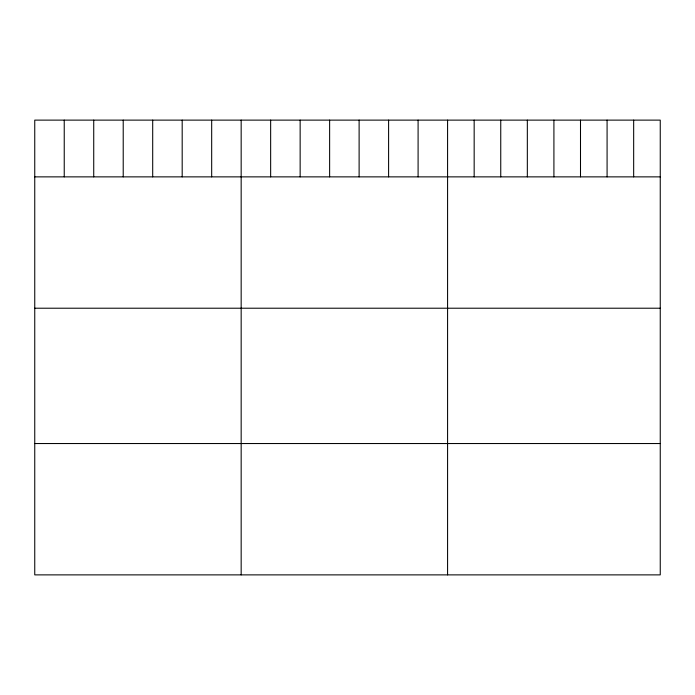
<?xml version="1.0" encoding="UTF-8"?>
<svg xmlns="http://www.w3.org/2000/svg" width="695" height="695" viewBox="0 0 695 695"><rect width="100%" height="100%" fill="white"/><g stroke="black" fill="none" stroke-linecap="round" stroke-linejoin="round"><path stroke-width="1.04" d="M660.25 176.869L660.25 574.878L34.75 574.878L34.75 120.122L660.25 120.122L660.25 176.869L34.75 176.869M34.75 308.215L660.25 308.215M34.75 443.54L660.25 443.54M633.666 120.122L633.666 176.869M607.082 120.122L607.082 176.869M580.499 120.122L580.499 176.869M553.915 120.122L553.915 176.869M527.331 120.122L527.331 176.869M500.748 120.122L500.748 176.869M474.164 120.122L474.164 176.869M447.58 120.122L447.58 574.878M418.095 120.122L418.095 176.869M388.601 120.122L388.601 176.869M359.115 120.122L359.115 176.869M329.63 120.122L329.63 176.869M300.144 120.122L300.144 176.869M270.65 120.122L270.65 176.869M241.165 120.122L241.165 574.878M211.68 120.122L211.68 176.869M182.186 120.122L182.186 176.869M152.7 120.122L152.7 176.869M123.215 120.122L123.215 176.869M93.729 120.122L93.729 176.869M64.235 120.122L64.235 176.869"/></g></svg>
